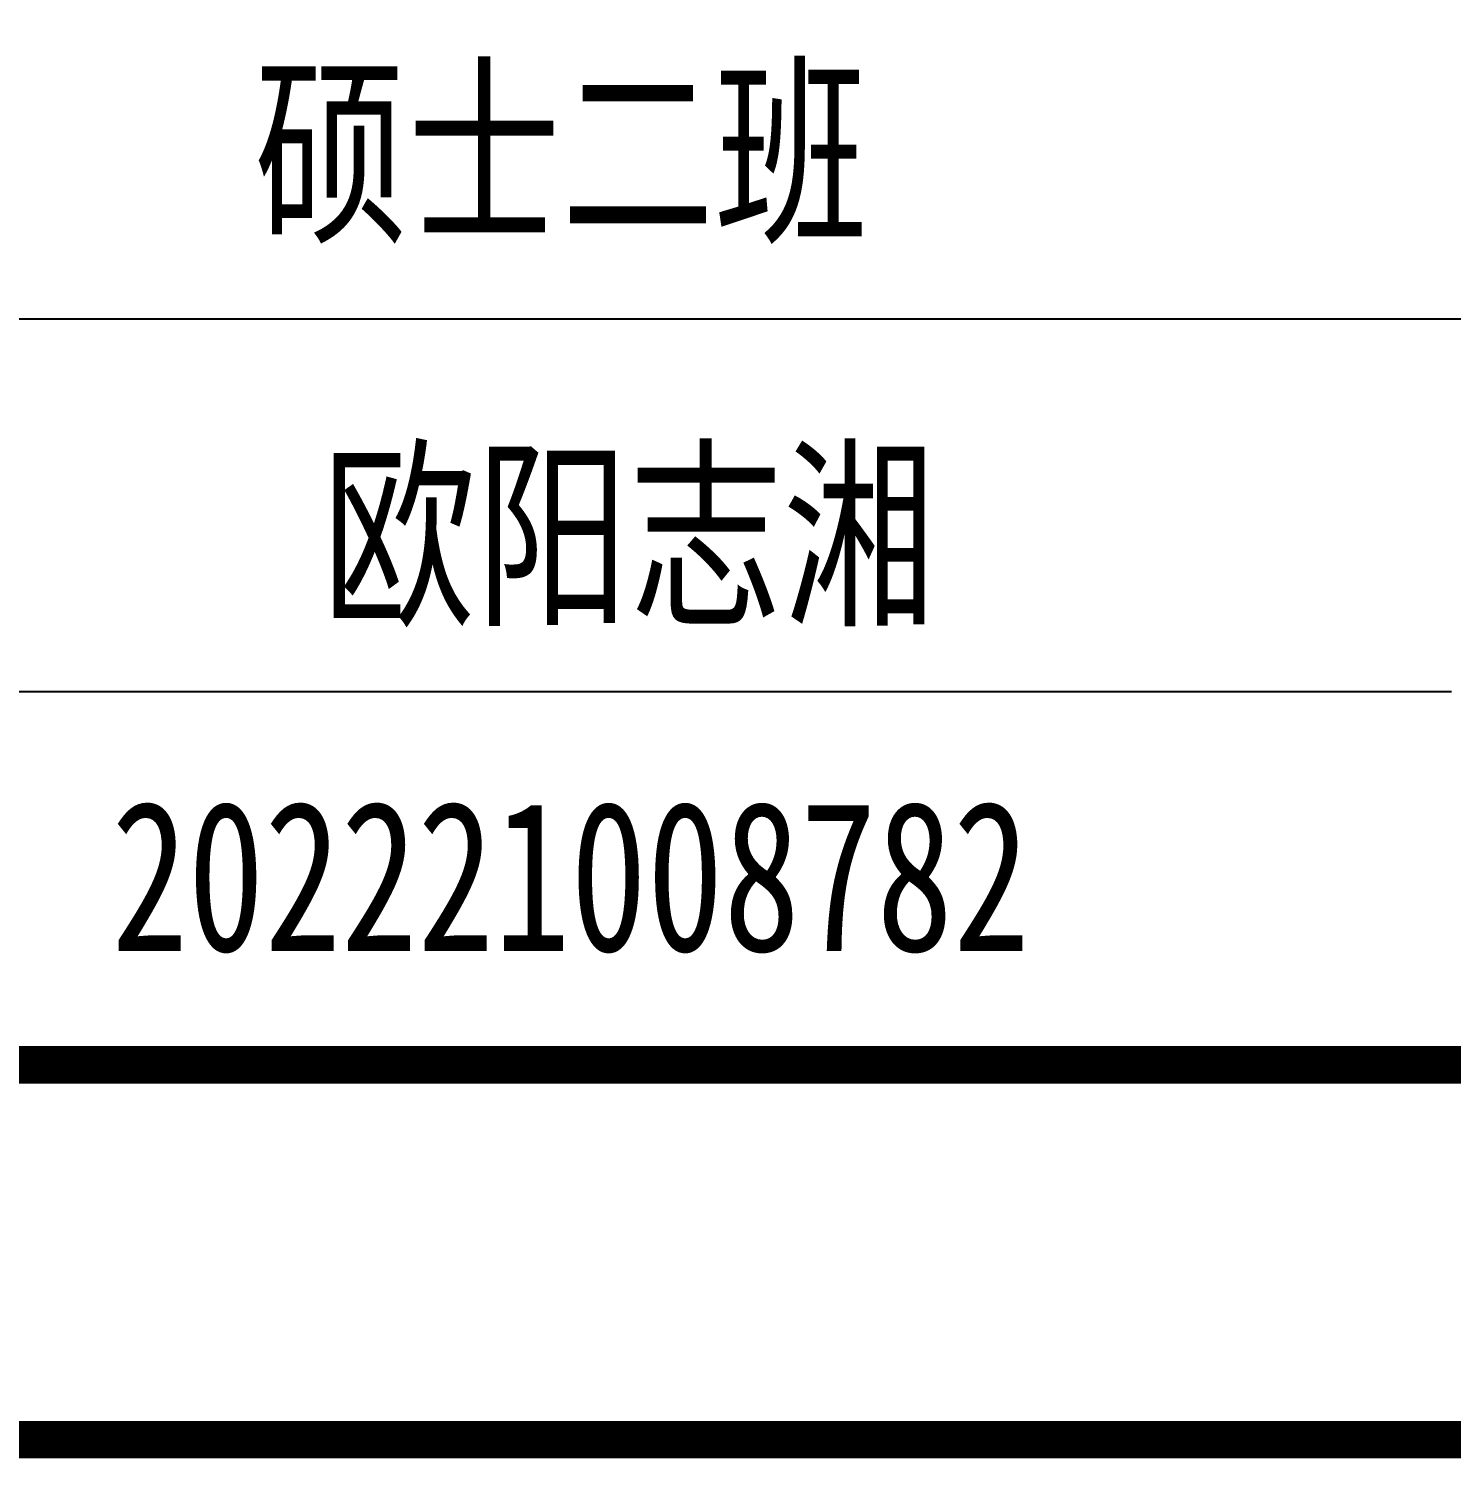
# Model space of a CAD drawing. Extents: x 31132 to 885236, y 345273 to 1212165.
# Drawn here: x 423900 to 426272, y 405767 to 408151 of the extents above; entities that cross this region are included whole.
import ezdxf

# ---------------------------------------------------------------- set-up
doc = ezdxf.new("R2010")
doc.units = 0
doc.header["$LTSCALE"] = 1000
for name, color, linetype in [('PUB_TITLE', 4, 'CONTINUOUS'), ('TEXT', 7, 'CONTINUOUS'), ('TK', 4, 'CONTINUOUS')]:
    doc.layers.add(name, color=color, linetype=linetype)
doc.styles.add('图框_仿宋', font='simfang.ttf', dxfattribs={"width": 0.75, "height": 250})

msp = doc.modelspace()

# ---------------------------------------------------------------- linework, layer by layer
at = {"layer": 'PUB_TITLE', "color": 4}
for p, q in [((421855.74, 407667.17), (435918.24, 407667.17)), ((426271.6, 407045.3), (421855.74, 407045.3))]:
    msp.add_line(p, q, dxfattribs=at)
at = {"layer": 'TK', "const_width": 62.5}
for points in [[(384043.24, 405798.43), (384043.24, 442923.43), (436543.24, 442923.43), (436543.24, 405798.43)], [(387168.24, 406423.43), (387168.24, 442298.43), (435918.24, 442298.43), (435918.24, 406423.43)]]:
    msp.add_lwpolyline(points, close=True, dxfattribs=at)

# ---------------------------------------------------------------- texts
at = {"layer": 'TEXT', "lineweight": 20, "style": '图框_仿宋', "width": 0.75}
for s, p in [('硕士二班', (424275.95, 407819.37)), ('欧阳志湘', (424389.53, 407181.34)), ('202221008782', (424037.73, 406613.16))]:
    msp.add_text(s, height=250, dxfattribs=at).set_placement(p)

doc.saveas('drawing.dxf')
